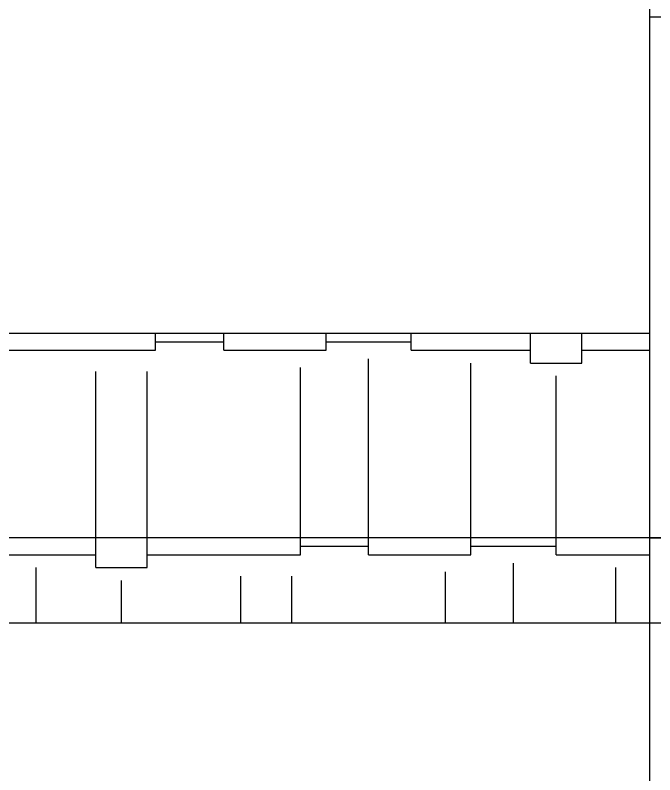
# Model space of a CAD drawing. Header units: inches. Extents: x -343 to 13887, y -13069 to -746.
# Drawn here: x 3627.8 to 3665.31, y -9133.06 to -9088.49 of the extents above; entities that cross this region are included whole.
import ezdxf

# ---------------------------------------------------------------- set-up
doc = ezdxf.new("R2010")
doc.units = ezdxf.units.IN
doc.header["$LTSCALE"] = 17
doc.header["$MEASUREMENT"] = 0
doc.layers.add('OUTLINE', color=1, linetype='Continuous', lineweight=25)
pattern_1 = [(0, (1566.02, -5796.163), (25.5, 12), [6, -5, 7, -3, 9, -4]), (0, (1572.02, -5795.663), (25.5, 12), [5, -19, 4, -6]), (0, (1584.02, -5796.913), (25.5, 12), [3, -31]), (90, (1566.0205, -5796.163), (-8.5, 12), [11.5, -36.5]), (90, (1572.0205, -5796.163), (-8.5, 12), [11.25, -36.75]), (90, (1577.0205, -5796.163), (-8.5, 12), [10.5, -37.5]), (90, (1584.0205, -5796.913), (-8.5, 12), [11.5, -36.5]), (90, (1587.0205, -5796.913), (-8.5, 12), [11.5, -36.5]), (90, (1596.0205, -5796.163), (-8.5, 12), [11, -37])]

msp = doc.modelspace()

# ---------------------------------------------------------------- hatches: boundary and pattern name
at = {"layer": 'OUTLINE'}
h = msp.add_hatch(dxfattribs=at)
h.set_pattern_fill('AR-RSHKE', color=8)
h.set_pattern_definition(pattern_1)
h.paths.add_polyline_path([(3665.02, -9107.163), (3498.503, -9107.163), (3498.503, -9119.012), (3501.503, -9119.012), (3665.02, -9119.148)])
h = msp.add_hatch(dxfattribs=at)
h.set_pattern_fill('AR-RSHKE', color=8)
h.set_pattern_definition(pattern_1)
h.paths.add_polyline_path([(3665.02, -9119.163), (3501.503, -9119.163), (3501.503, -9123.012), (3499.945, -9123.012), (3499.945, -9124.163), (3665.02, -9124.163)])

# ---------------------------------------------------------------- linework, layer by layer
msp.add_line((3665.02, -9088.573), (3685.342, -9088.573))
for p, q in [((3665.02, -9235.163), (3665.02, -8912.163)), ((3665.02, -9107.163), (3498.503, -9107.163)), ((3683.02, -9119.163), (3501.503, -9119.163)), ((3665.02, -9119.163), (3701.02, -9119.163)), ((3683.02, -9124.163), (3499.945, -9124.163))]:
    msp.add_line(p, q, dxfattribs=at)

doc.saveas('drawing.dxf')
